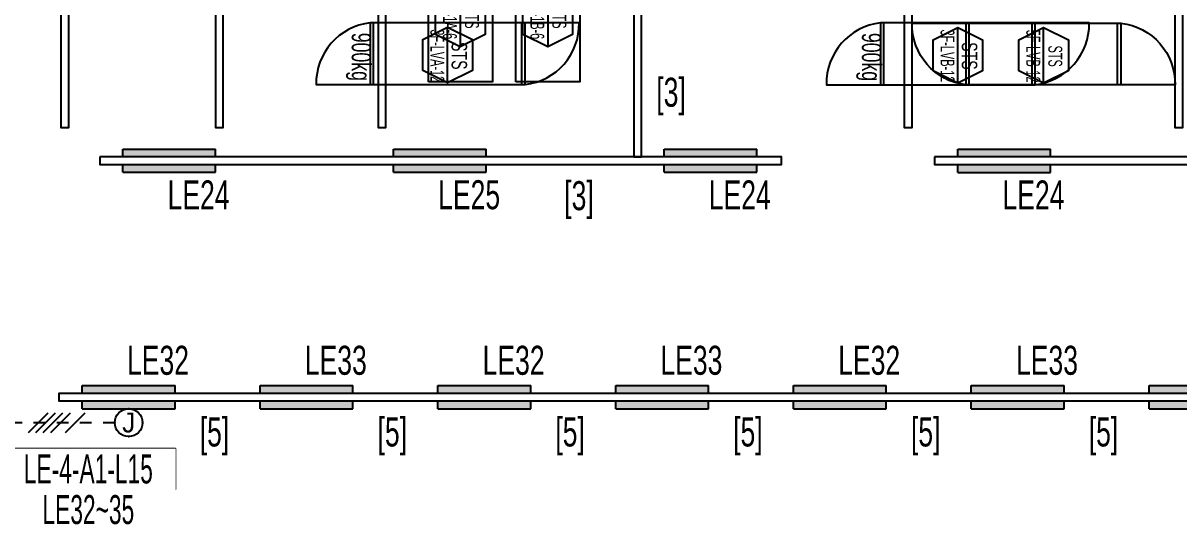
# Model space of a CAD drawing. Header units: millimetres. Extents: x 86947 to 500447, y -530175 to 1059536.
# Drawn here: x 134813 to 149764, y 464108 to 470664 of the extents above; entities that cross this region are included whole.
import ezdxf
from ezdxf.enums import TextEntityAlignment as Align

# ---------------------------------------------------------------- set-up
doc = ezdxf.new("R2010")
doc.units = ezdxf.units.MM
doc.header["$LTSCALE"] = 150
doc.set_wipeout_variables(frame=1)
doc.linetypes.add('D1', pattern=[3, 1, -1, 1])
for name, color, linetype in [('------01 Distribution Panel', 3, 'Continuous'), ('------03 Lighting Fixture', 3, 'Continuous'), ('------04 Lighting Switch', 2, 'Continuous'), ('------04 Number of Strands (가닥수)', 1, 'Continuous'), ('-----20 General Symbol', 3, 'Continuous'), ('-----23 Concealed or Exposed Wire', 4, 'D1'), ('-----28 Race Way', 1, 'Continuous'), ('-----33 Equipment', 5, 'Continuous'), ('-----36 Dimension', 1, 'Continuous')]:
    doc.layers.add(name, color=color, linetype=linetype)
doc.styles.add('ELEC', font='Dotum.ttf')

# ---------------------------------------------------------------- blocks, each defined once
blk = doc.blocks.new('E17')
h = blk.add_hatch(color=256)
h.paths.add_polyline_path([(600, 100), (-600, 100), (-600, 0), (600, 0)])
h.paths.add_polyline_path([(600, -100), (-600, -100), (-600, -200), (600, -200)])
for p, q in [((-600, 100), (600, 100)), ((-600, 100), (-600, 0)), ((600, 100), (600, 0)), ((600, 100), (600, 0)), ((-600, -100), (-600, -200)), ((600, -100), (600, -200)), ((-600, -200), (600, -200))]:
    blk.add_line(p, q)
blk = doc.blocks.new('1234')
at = {"layer": '-----33 Equipment'}
for p, q in [((399352, 648064), (399352, 648864)), ((401272, 648064), (401272, 648864))]:
    blk.add_line(p, q, dxfattribs=at)
at = {"layer": '-----33 Equipment', "elevation": 0}
for points in [[(392356, 648105), (392356, 649725), (393186, 649725), (393186, 648105), (392356, 648105)], [(393486, 648105), (393486, 649725), (394316, 649725), (394316, 648105), (393486, 648105)], [(392769, 649275), (392769, 648555), (392449, 648715), (392449, 649115), (392769, 649275), (393089, 649115), (393089, 648715), (392769, 648555)], [(393899, 649275), (393899, 648555), (393579, 648715), (393579, 649115), (393899, 649275), (394219, 649115), (394219, 648715), (393899, 648555)], [(400314, 648085), (400314, 648805), (400634, 648646), (400634, 648245), (400314, 648085), (399994, 648245), (399994, 648646), (400314, 648805)]]:
    blk.add_lwpolyline(points, dxfattribs=at)
for points in [[(399312, 648064, -0.385743), (398612, 648864), (399312, 648864)], [(401314, 648864, -0.385743), (402014, 648064), (401314, 648064)]]:
    blk.add_lwpolyline(points, format="xyb", dxfattribs=at)
blk.add_lwpolyline([(399312, 648064), (399312, 648864), (401314, 648864), (401314, 648064)], close=True, dxfattribs=at)
at = {"layer": '-----33 Equipment', "style": 'ELEC', "width": 0.6}
for s, p in [('5F-1A-6', (392635, 648910, 0)), ('STS', (392920, 648931, 0)), ('5F-1B-6', (393765, 648910, 0)), ('STS', (394050, 648931, 0)), ('5F-LVB-12', (400180, 648436)), ('STS', (400465, 648436))]:
    blk.add_text(s, height=180, rotation=270, dxfattribs=at).set_placement(p, align=Align.MIDDLE_CENTER)
blk = doc.blocks.new('O04')
blk.add_circle((0, 0), 150)
for p in [(0, 150), (-150, 0), (150, 0), (0, -150)]:
    blk.add_point(p)
at = {"style": 'ELEC'}
blk.add_text('J', height=214, dxfattribs=at).set_placement((0, 0), align=Align.MIDDLE)
blk = doc.blocks.new('*U47')
at = {"color": 0}
for p, q in [((-306, -106), (-94, 106)), ((-226, -106), (-14, 106)), ((-146, -106), (66, 106)), ((-66, -106), (146, 106)), ((94, -106), (306, 106))]:
    blk.add_line(p, q, dxfattribs=at)
blk = doc.blocks.new('전기실 장비배치')
at = {"layer": '-----33 Equipment'}
for p, q in [((139346, 469868, 0), (139346, 470668, 0)), ((141266, 469868, 0), (141266, 470668, 0)), ((145946, 469867, 0), (145946, 470667, 0)), ((147864, 469867, 0), (147864, 470667, 0))]:
    blk.add_line(p, q, dxfattribs=at)
at = {"layer": '-----33 Equipment', "elevation": 0}
for points in [[(139304, 470668, 0.385743), (138604, 469868), (139304, 469868)], [(141306, 469868, 0.385743), (142006, 470668), (141306, 470668)], [(145904, 470667, 0.385743), (145204, 469867), (145904, 469867)], [(147904, 469867, 0.385743), (148604, 470667), (147904, 470667)]]:
    blk.add_lwpolyline(points, format="xyb", dxfattribs=at)
for points in [[(141306, 469868), (141306, 470668), (139304, 470668), (139304, 469868)], [(147904, 469867), (147904, 470667), (145904, 470667), (145904, 469867)]]:
    blk.add_lwpolyline(points, close=True, dxfattribs=at)
for points in [[(140305, 469890), (140305, 470610), (140625, 470450), (140625, 470050), (140305, 469890), (139985, 470050), (139985, 470450), (140305, 470610)], [(146905, 469888), (146905, 470608), (147225, 470449), (147225, 470048), (146905, 469888), (146585, 470048), (146585, 470449), (146905, 470608)]]:
    blk.add_lwpolyline(points, dxfattribs=at)
at = {"layer": '-----33 Equipment', "style": 'ELEC', "width": 0.7}
for p in [(139158, 470227, 0), (145758, 470225, 0)]:
    blk.add_text('900kg', height=250, rotation=270, dxfattribs=at).set_placement(p, align=Align.MIDDLE)
at = {"layer": '-----33 Equipment', "style": 'ELEC'}
for s, height, width, p in [('3F-LVA-12', 180, 0.6, (140171, 470241, 0)), ('3F-LVB-12', 180, 0.6, (146771, 470239, 0)), ('STS', 200, 0.7, (140456, 470241, 0)), ('STS', 200, 0.7, (147056, 470239, 0))]:
    blk.add_text(s, height=height, rotation=270, dxfattribs=dict(at, width=width)).set_placement(p, align=Align.MIDDLE_CENTER)

msp = doc.modelspace()

# ---------------------------------------------------------------- linework, layer by layer
at = {"layer": '------01 Distribution Panel', "color": 1}
msp.add_lwpolyline([(134530, 464633), (136785, 464633), (136785, 465158), (134530, 465158)], close=True, dxfattribs=at)
at = {"layer": '-----23 Concealed or Exposed Wire'}
msp.add_lwpolyline([(135999, 465495), (134499, 465495)], dxfattribs=at)
at = {"layer": '-----28 Race Way', "elevation": 0}
for points in [[(135404, 478965), (135304, 478965), (135303, 469314), (135403, 469314)], [(137404, 478965), (137304, 478965), (137303, 469314), (137403, 469314)], [(139505, 478965), (139405, 478965), (139404, 469314), (139504, 469314)], [(142814, 478965), (142714, 478965), (142713, 468934), (142813, 468934)], [(146313, 478965), (146213, 478965), (146212, 469314), (146312, 469314)], [(149814, 478965), (149714, 478965), (149713, 469314), (149813, 469314)], [(135804, 468934), (135804, 468834), (144624, 468834), (144624, 468934)], [(146604, 468933), (146604, 468833), (153010, 468833), (153010, 468933)], [(153179, 465775), (135279, 465775), (135279, 465875), (153179, 465875)]]:
    msp.add_lwpolyline(points, close=True, dxfattribs=at)

# ---------------------------------------------------------------- block references
at = {"layer": '------03 Lighting Fixture', "color": 3, "xscale": -1, "rotation": 180}
for p in [(136704, 468834), (140204, 468834), (143704, 468834), (147504, 468833), (136179, 465775), (138479, 465775), (140779, 465775), (143079, 465775), (145379, 465775), (147679, 465775), (149979, 465775)]:
    msp.add_blockref('E17', p, dxfattribs=at)
at = {"layer": '------04 Number of Strands (가닥수)', "xscale": 1.2, "yscale": 1.2, "zscale": 1.2}
msp.add_blockref('*U47', (135249, 465495), dxfattribs=at)
at = {"layer": '-----20 General Symbol', "xscale": 1.2, "yscale": 1.2, "zscale": 1.2}
msp.add_blockref('O04', (136179, 465495), dxfattribs=at)
at = {"layer": '-----33 Equipment'}
msp.add_blockref('1234', (-252300, -178200), dxfattribs=at)
at = {"layer": '-----36 Dimension'}
msp.add_blockref('전기실 장비배치', (0, 0), dxfattribs=at)

# ---------------------------------------------------------------- texts
at = {"layer": '------04 Lighting Switch', "style": 'ELEC', "width": 0.7}
for s, p in [('LE24', (137083, 468444)), ('LE25', (140583, 468444)), ('LE24', (144083, 468444)), ('LE24', (147883, 468443)), ('LE32', (136558, 466302)), ('LE33', (138858, 466302)), ('LE32', (141158, 466302)), ('LE33', (143458, 466302)), ('LE32', (145758, 466302)), ('LE33', (148058, 466302))]:
    msp.add_text(s, height=375, dxfattribs=at).set_placement(p, align=Align.MIDDLE)
at = {"layer": '-----28 Race Way', "style": 'ELEC', "width": 0.7}
for s, p in [('[3]', (143195, 469723)), ('[3]', (142004, 468385)), ('[5]', (137289, 465328)), ('[5]', (139589, 465328)), ('[5]', (141889, 465328)), ('[5]', (144189, 465328)), ('[5]', (146489, 465328)), ('[5]', (148789, 465328))]:
    msp.add_text(s, height=375, dxfattribs=at).set_placement(p, align=Align.MIDDLE)

# ---------------------------------------------------------------- next in the draw order: wipeouts: each hides what was drawn before it
at = {"color": 1}
msp.add_wipeout([(134530, 464633), (136785, 464633), (136785, 465158), (134530, 465158)], dxfattribs=at)

# ---------------------------------------------------------------- next in the draw order: wipeouts: each hides what was drawn before it
msp.add_wipeout([(134530, 464108), (136785, 464108), (136785, 464633), (134530, 464633)], dxfattribs=at)

# ---------------------------------------------------------------- next in the draw order: texts
at = {"style": 'ELEC', "width": 0.6}
for s, p in [('LE-4-A1-L15', (135657, 464896)), ('LE32~35', (135657, 464371))]:
    msp.add_text(s, height=375, dxfattribs=at).set_placement(p, align=Align.MIDDLE_CENTER)

doc.saveas('drawing.dxf')
